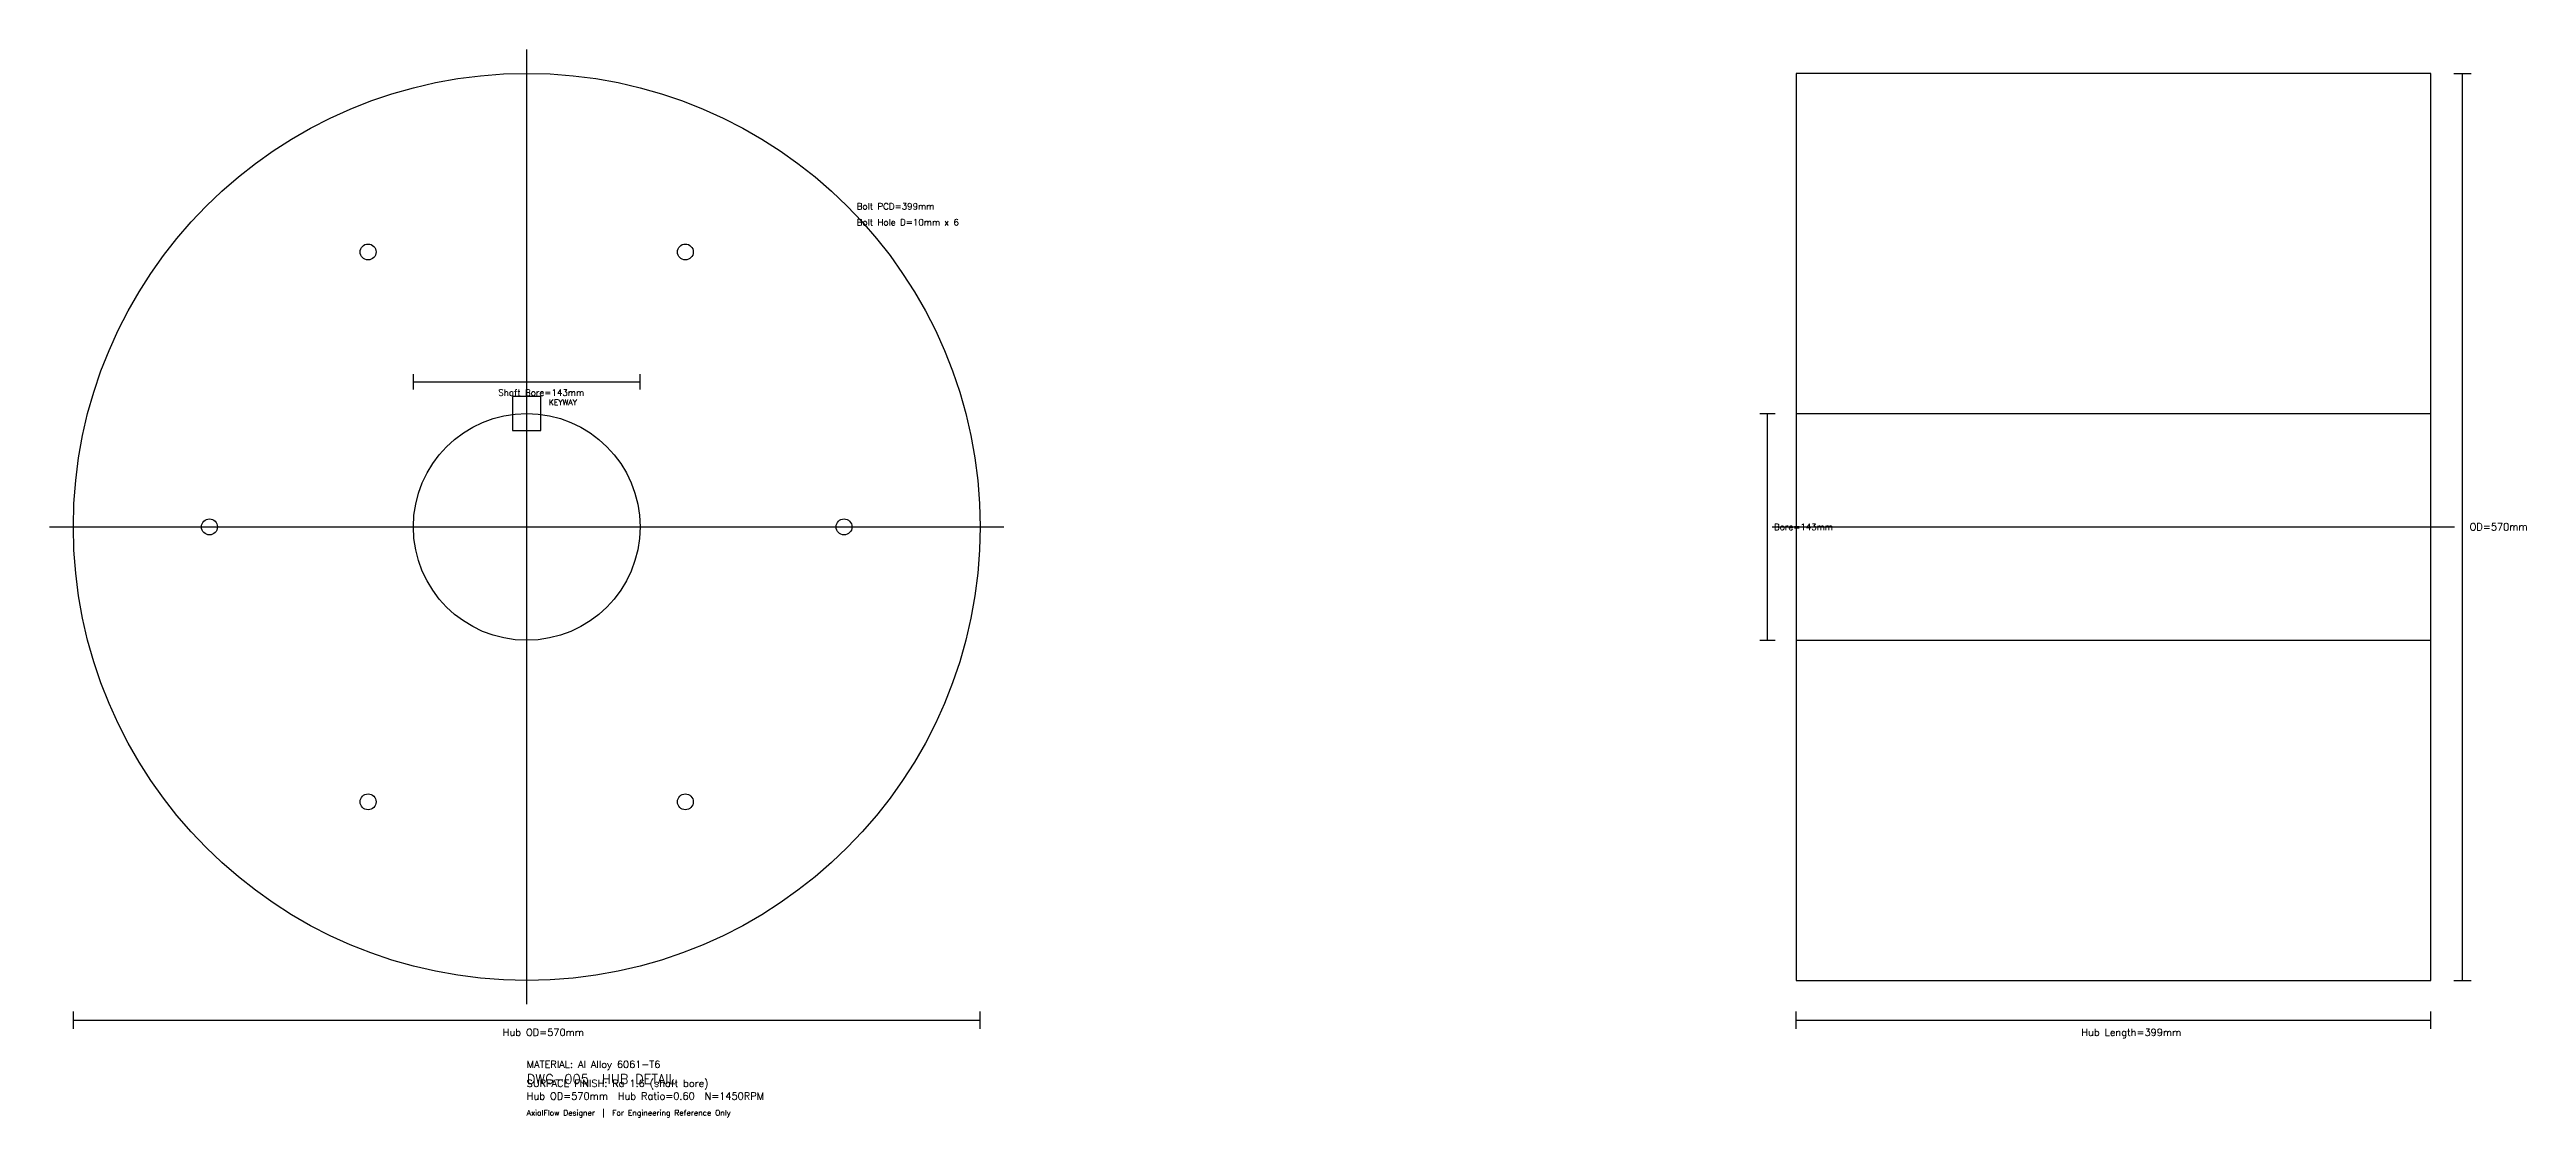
# Model space of a CAD drawing. Extents: x -300 to 1258, y -371 to 300.
import ezdxf

# ---------------------------------------------------------------- set-up
doc = ezdxf.new("R2010")
doc.units = 0
for name, color, linetype in [('ANNOTATION', 3, 'Continuous'), ('CENTERLINE', 1, 'Continuous'), ('DIMENSIONS', 7, 'Continuous'), ('HUB', 9, 'Continuous'), ('TITLE_BLOCK', 5, 'Continuous')]:
    doc.layers.add(name, color=color, linetype=linetype)
doc.styles.get("Standard").update_dxf_attribs({"font": 'simplex.shx'})

msp = doc.modelspace()

# ---------------------------------------------------------------- linework, layer by layer
at = {"layer": 'CENTERLINE'}
for p, q in [((0, -300.2), (0, 300.2)), ((798.6, 71.3), (1197.8, 71.3)), ((-300.2, 0), (300.2, 0)), ((783.6, 0), (1212.8, 0)), ((798.6, -71.3), (1197.8, -71.3))]:
    msp.add_line(p, q, dxfattribs=at)
msp.add_circle((0, 0), 71.3, dxfattribs=at)
at = {"layer": 'DIMENSIONS'}
for p, q in [((1212.4, 285.2), (1223.2, 285.2)), ((1217.8, -285.2), (1217.8, 285.2)), ((-71.3, 86.5), (-71.3, 96.1)), ((71.3, 86.5), (71.3, 96.1)), ((-71.3, 91.3), (71.3, 91.3)), ((775.8, 71.3), (785.4, 71.3)), ((780.6, -71.3), (780.6, 71.3)), ((775.8, -71.3), (785.4, -71.3)), ((1212.4, -285.2), (1223.2, -285.2)), ((-285.2, -315.6), (-285.2, -304.8)), ((-285.2, -310.2), (285.2, -310.2)), ((285.2, -315.6), (285.2, -304.8)), ((798.6, -315.6), (798.6, -304.8)), ((798.6, -310.2), (1197.8, -310.2)), ((1197.8, -315.6), (1197.8, -304.8))]:
    msp.add_line(p, q, dxfattribs=at)
at = {"layer": 'HUB'}
for points in [[(798.6, -285.2), (1197.8, -285.2), (1197.8, 285.2), (798.6, 285.2)], [(-8.9, 60.6), (8.9, 60.6), (8.9, 82), (-8.9, 82)]]:
    msp.add_lwpolyline(points, close=True, dxfattribs=at)
for centre, radius in [((0, 0), 285.2), ((-99.8, 172.9), 5), ((99.8, 172.9), 5), ((-199.6, 0), 5), ((199.6, 0), 5), ((-99.8, -172.9), 5), ((99.8, -172.9), 5)]:
    msp.add_circle(centre, radius, dxfattribs=at)

# ---------------------------------------------------------------- texts
at = {"layer": 'ANNOTATION'}
for s, height, p in [('KEYWAY', 3.5, (13.9, 76.6)), ('MATERIAL: Al Alloy 6061-T6', 4.5, (0, -340.2)), ('SURFACE FINISH: Ra 1.6 (shaft bore)', 4.5, (0, -352.2)), ('Hub OD=570mm  Hub Ratio=0.60  N=1450RPM', 4.5, (0, -360.2)), ('AxialFlow Designer  |  For Engineering Reference Only', 3.5, (0, -370.2))]:
    msp.add_text(s, height=height, dxfattribs=at).set_placement(p)
at = {"layer": 'DIMENSIONS'}
for s, height, p in [('Bolt PCD=399mm', 4, (207.6, 199.6)), ('Bolt Hole D=10mm x 6', 4, (207.6, 189.6)), ('Shaft Bore=143mm', 4, (-17.9, 82.5)), ('Bore=143mm', 4, (784.6, -2)), ('OD=570mm', 4.5, (1222.3, -2.2)), ('Hub OD=570mm', 4.5, (-15.1, -320.1)), ('Hub Length=399mm', 4.5, (978, -320.1))]:
    msp.add_text(s, height=height, dxfattribs=at).set_placement(p)
at = {"layer": 'TITLE_BLOCK'}
msp.add_text('DWG-005  HUB DETAIL', height=6, dxfattribs=at).set_placement((0, -350.2))

doc.saveas('drawing.dxf')
